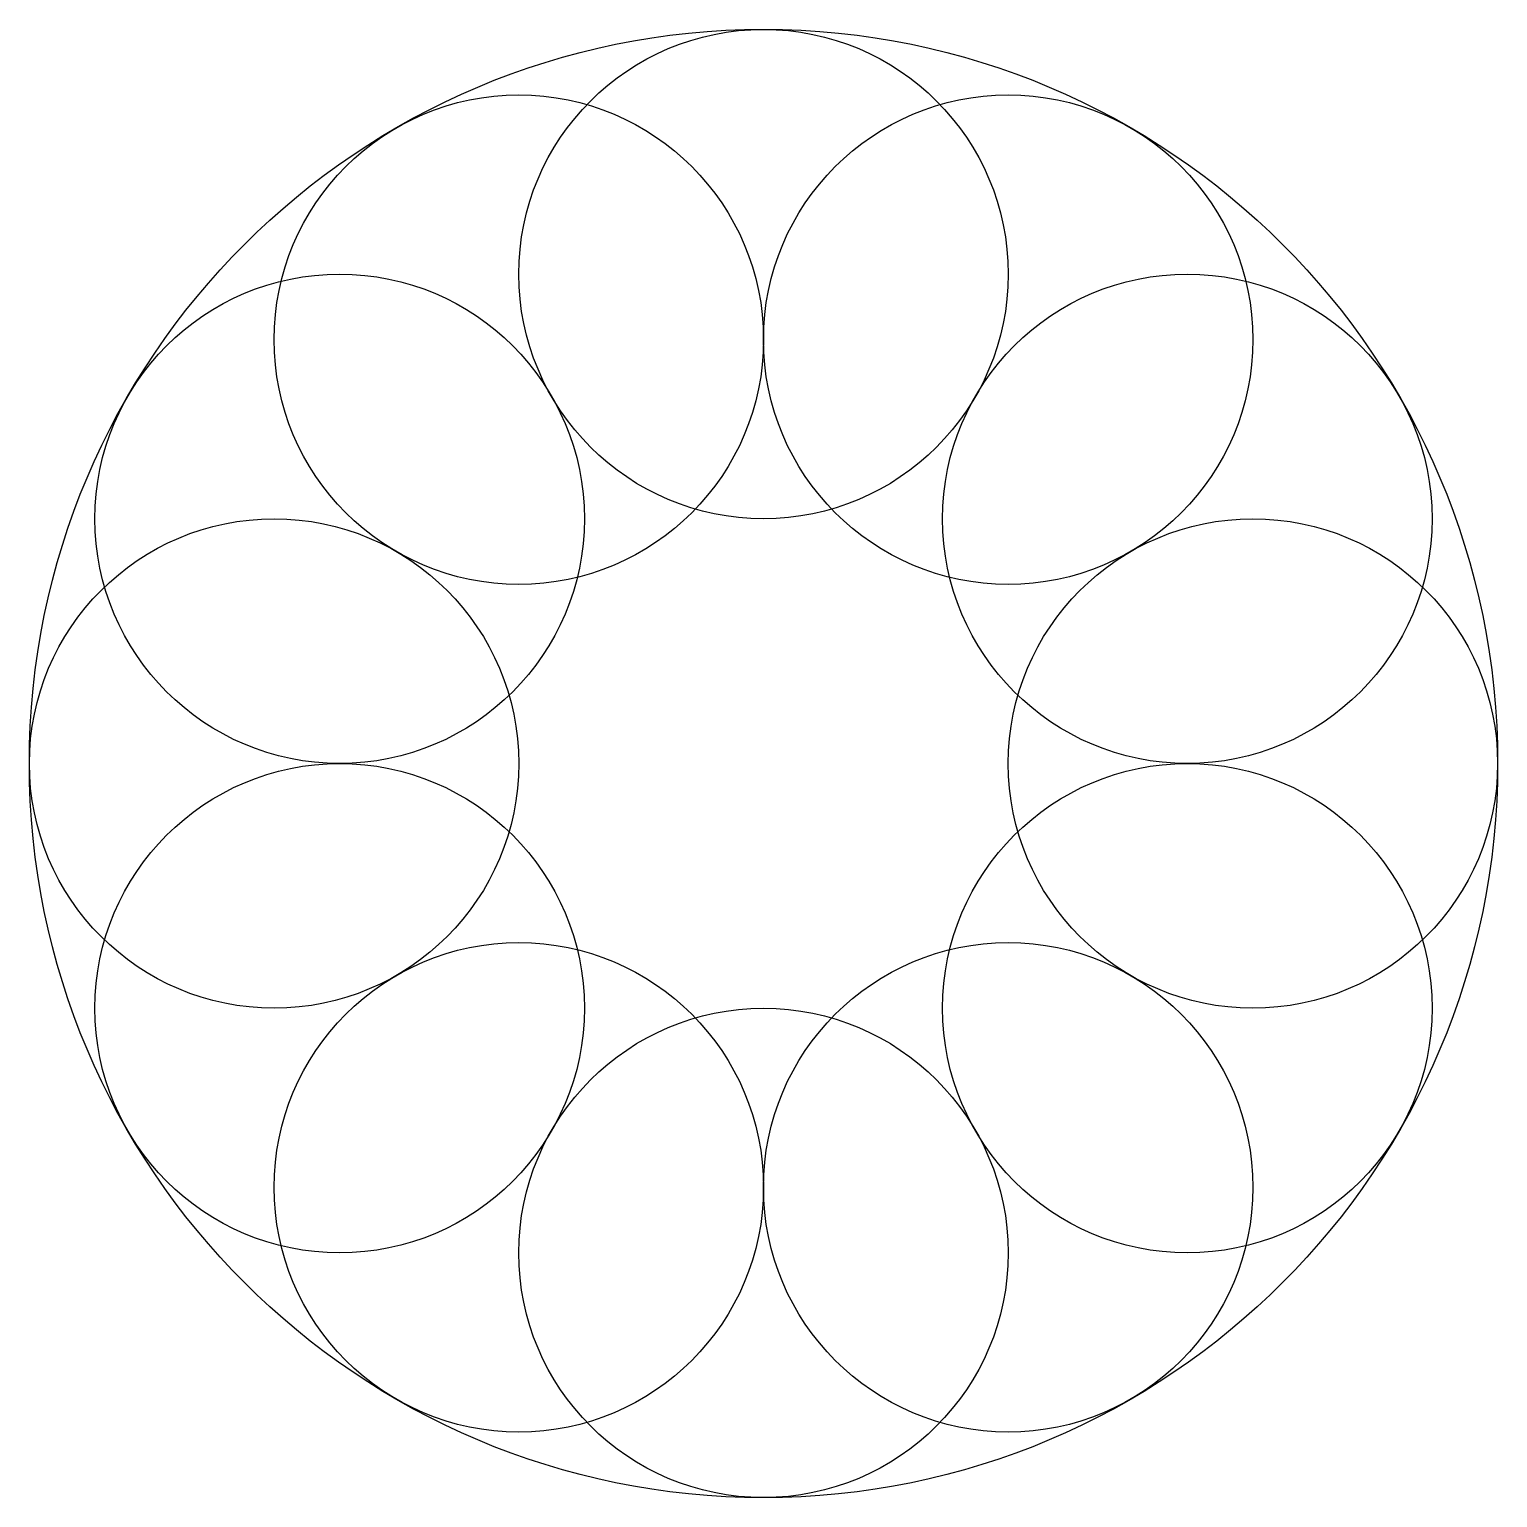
# Model space of a CAD drawing. Header units: millimetres. Extents: x -25 to 5, y -15 to 15.
import ezdxf

# ---------------------------------------------------------------- set-up
doc = ezdxf.new("R2010")
doc.units = ezdxf.units.MM
doc.layers.get('0').update_dxf_attribs({"lineweight": 25, "true_color": 0xffffff})

msp = doc.modelspace()

# ---------------------------------------------------------------- linework, layer by layer
for centre, radius in [((-10, 0), 15), ((-10, 10), 5), ((-15, 8.66), 5), ((-5, 8.66), 5), ((-18.66, 5), 5), ((-1.34, 5), 5), ((-20, 0), 5), ((0, 0), 5), ((-18.66, -5), 5), ((-1.34, -5), 5), ((-15, -8.66), 5), ((-5, -8.66), 5), ((-10, -10), 5)]:
    msp.add_circle(centre, radius)

doc.saveas('drawing.dxf')
